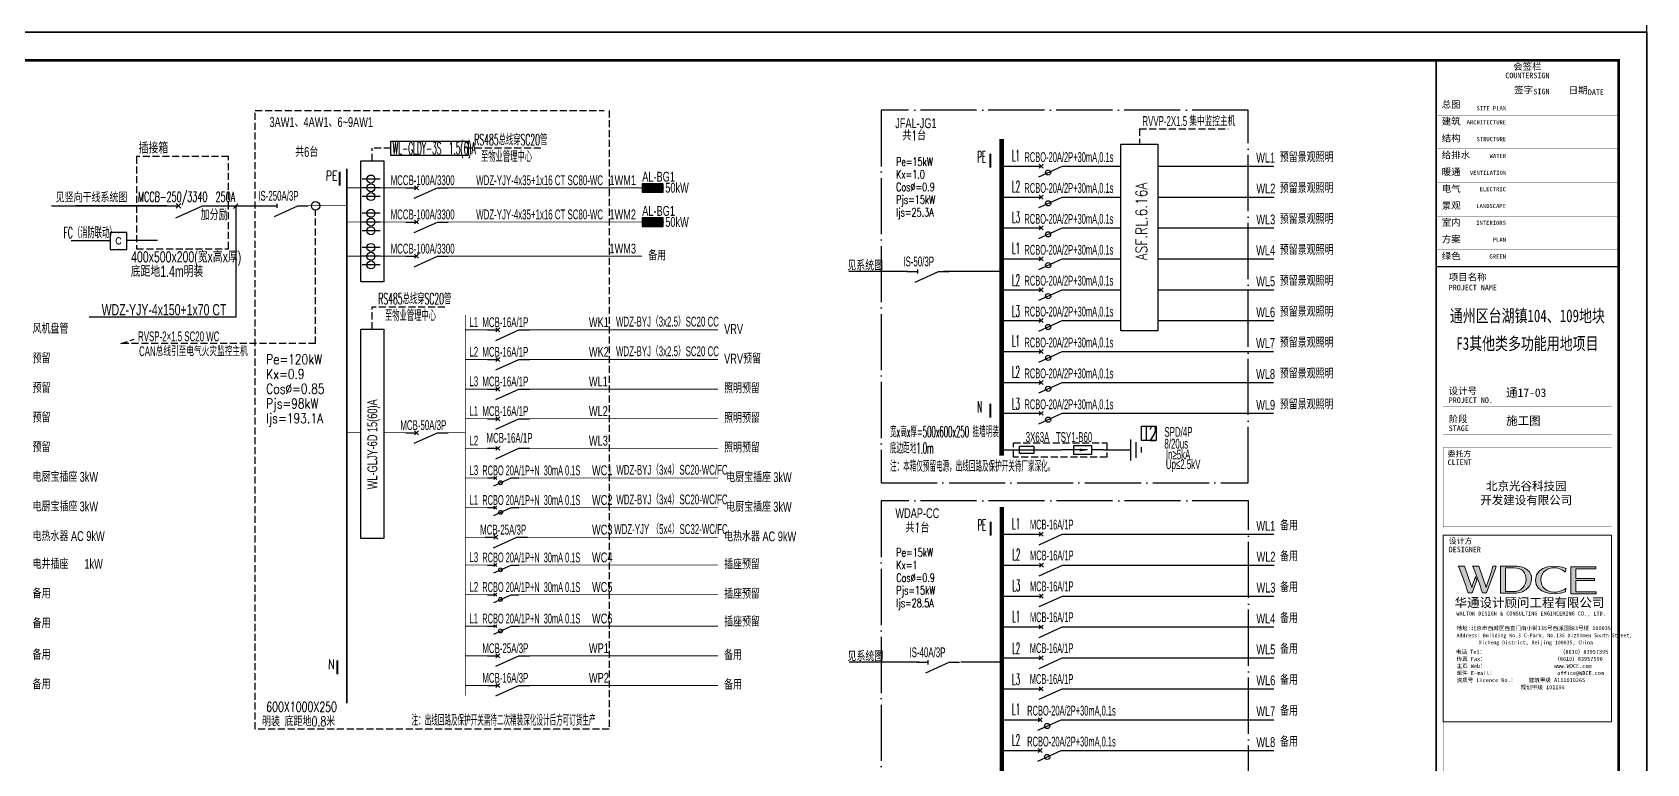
# Model space of a CAD drawing. Extents: x -127004 to 341119, y -13158 to 456864.
# Drawn here: x -38787 to 18714, y 160912 to 186961 of the extents above; entities that cross this region are included whole.
import ezdxf
from ezdxf.enums import TextEntityAlignment as Align

# ---------------------------------------------------------------- set-up
doc = ezdxf.new("R2010")
doc.units = 0
doc.header["$LTSCALE"] = 1000
for name, pattern in [('CONTINOUS', [0]), ('DASH', [0.35, 0.25, -0.1]), ('DOTE', [2.42, 2, -0.2, 0.02, -0.2])]:
    doc.linetypes.add(name, pattern=pattern)
doc.layers.get('0').update_dxf_attribs({"linetype": 'CONTINUOUS'})
doc.layers.get('Defpoints').update_dxf_attribs({"linetype": 'CONTINUOUS'})
for name, color, linetype in [('D-TEXT', 7, 'CONTINUOUS'), ('DIM-箱柜', 3, 'CONTINUOUS'), ('DOTLN', 2, 'DASH'), ('DQ', 7, 'CONTINOUS'), ('EL-1', 4, 'DASH'), ('EL-TEXT', 3, 'CONTINUOUS'), ('ELEC-text', 7, 'CONTINUOUS'), ('ELEMENT', 3, 'CONTINUOUS'), ('EQUIP-照明', 3, 'CONTINUOUS'), ('EQUIP-箱柜', 3, 'CONTINUOUS'), ('PUB_TEXT', 7, 'CONTINUOUS'), ('SIG_TEXT', 7, 'CONTINUOUS'), ('SL', 6, 'CONTINUOUS'), ('TEL_TEXT', 3, 'CONTINUOUS'), ('TEL_TITLE', 7, 'CONTINUOUS'), ('WIRE', 4, 'CONTINUOUS'), ('WIRE-照明', 1, 'CONTINUOUS'), ('内审意见修改', 2, 'CONTINUOUS')]:
    doc.layers.add(name, color=color, linetype=linetype)
doc.layers.add('内审要求修改2.10', color=6, linetype='CONTINUOUS', plot=False)
doc.styles.add('_COMPLEX', font='ros.shx', dxfattribs={"width": 0.6, "bigfont": 'jd.shx'})
doc.styles.add('_HZTXT', font='ROMANS2', dxfattribs={"width": 0.8, "bigfont": 'HZDF2'})
doc.styles.add('_TCH_LABEL', font='COMPLEX', dxfattribs={"bigfont": 'GBCBIG'})
doc.styles.add('_TEL_DIM', font='ROMANS2', dxfattribs={"width": 0.8, "height": 3.5, "bigfont": 'HZDF2'})
doc.styles.add('B', font='ROMANS2', dxfattribs={"width": 0.8, "bigfont": 'HZDF2'})
doc.styles.add('DIM_FONT', font='ROMANS', dxfattribs={"bigfont": 'HZTXT'})
doc.styles.add('JD', font='ros.shx', dxfattribs={"width": 0.8, "height": 600, "bigfont": 'hztxt.shx'})
doc.styles.get("Standard").update_dxf_attribs({"font": 'GBENOR', "bigfont": 'GBCBIG'})
doc.styles.add('图签信息$0$hwxh', font='STXIHEI.TTF')
doc.styles.add('图签信息$0$华文细黑', font='STXIHEI.TTF', dxfattribs={"height": 10})

# ---------------------------------------------------------------- blocks, each defined once
blk = doc.blocks.new('SADF AGF AERG AER GER')
at = {"layer": 'DIM-箱柜'}
blk.add_lwpolyline([(-462150, -1228514), (-378050, -1228514), (-378050, -1287914), (-462150, -1287914)], close=True, dxfattribs=at)
blk = doc.blocks.new('M_M7')
for p, q in [((-0.25, -0.2), (0, -0.75)), ((-0.047, -0.297), (0.047, -0.203)), ((-0.047, -0.203), (0.047, -0.297))]:
    blk.add_line(p, q)
for points in [[(0, 0), (0, -0.25)], [(0, -0.75), (0, -1)]]:
    blk.add_lwpolyline(points)
at = {"width": 0.8, "flags": 9}
blk.add_attdef('S', (0.25, -0.5), '', height=0.2, dxfattribs=at)
blk = doc.blocks.new('M_M19DXM')
for p, q in [((-0.25, -0.2), (0, -0.75)), ((-0.047, -0.203), (0.047, -0.297)), ((-0.047, -0.297), (0.047, -0.203))]:
    blk.add_line(p, q)
for points in [[(0, 0), (0, -0.25)], [(0, -0.75), (0, -1)]]:
    blk.add_lwpolyline(points)
blk.add_circle((-0.151, -0.417), 0.0615)
at = {"style": 'DIM_FONT', "width": 0.8, "flags": 9}
blk.add_attdef('S', (0.25, -0.5), '', height=0.2, dxfattribs=at)
blk = doc.blocks.new('M_M8')
for p, q in [((-0.25, -0.2), (0, -0.75)), ((0.05, -0.25), (-0.05, -0.25))]:
    blk.add_line(p, q)
for points in [[(0, 0), (0, -0.25)], [(0, -0.75), (0, -1)]]:
    blk.add_lwpolyline(points)
at = {"style": 'DIM_FONT', "width": 0.8, "flags": 9}
blk.add_attdef('S', (0.25, -0.5), '', height=0.2, dxfattribs=at)
blk = doc.blocks.new('*X6')
at = {"color": 0}
for p, q in [((-250, 33), (-83, 200)), ((-250, 68), (-118, 200)), ((-250, 104), (-154, 200)), ((-250, 139), (-189, 200)), ((-250, 174), (-224, 200)), ((-247, 0), (-47, 200)), ((-212, 0), (-12, 200)), ((-177, 0), (23, 200)), ((-141, 0), (59, 200)), ((-106, 0), (94, 200)), ((-71, 0), (129, 200)), ((-35, 0), (165, 200)), ((0, 0), (200, 200)), ((35, 0), (235, 200)), ((71, 0), (250, 179)), ((106, 0), (250, 144)), ((141, 0), (250, 109)), ((177, 0), (250, 73)), ((212, 0), (250, 38)), ((247, 0), (250, 3))]:
    blk.add_line(p, q, dxfattribs=at)
blk = doc.blocks.new('$equip$00001421')
for p, q in [((0.75, 0.6), (-0.75, 0.6)), ((-0.75, 0.6), (-0.75, 0)), ((-0.75, 0), (0.75, 0)), ((0.75, 0), (0.75, 0.6))]:
    blk.add_line(p, q)
at = {"const_width": 0.6}
blk.add_lwpolyline([(-0.75, 0.3), (0.75, 0.3)], dxfattribs=at)
for p in [(-0.75, 0.3), (0, 0.6), (0, 0), (0.75, 0.3)]:
    blk.add_point(p)
at = {"xscale": 0.00300000000061118, "yscale": 0.00300000000061118, "zscale": 0.00300000000061118}
blk.add_blockref('*X6', (0, 0), dxfattribs=at)
at = {"style": '_TCH_LABEL', "flags": 9}
blk.add_attdef('A', (0, 0), '', height=0.00002, dxfattribs=at)
blk = doc.blocks.new('A$C6873132B')
at = {"layer": 'DIM-箱柜'}
blk.add_blockref('SADF AGF AERG AER GER', (378050, 1287914), dxfattribs=at)
blk = doc.blocks.new('$equip_U$00000105(JDQINJING)')
for p, q in [((0.5, 1), (-0.5, 1)), ((-0.5, 1), (-0.5, 0)), ((0.5, 0), (0.5, 1)), ((-0.5, 0), (0.5, 0))]:
    blk.add_line(p, q)
for p in [(0, 1), (-0.5, 0.5), (0, 0), (0.5, 0.5)]:
    blk.add_point(p)
at = {"color": 7, "style": '_TEL_DIM'}
blk.add_attdef('$TEXT$', text='', height=0.4, dxfattribs=at).set_placement((-0.002, 0.507), align=Align.MIDDLE_CENTER)
at = {"color": 7, "style": '_TEL_DIM', "flags": 1}
blk.add_attdef('A', text='', height=0.00002, dxfattribs=at).set_placement((0, 0), align=Align.MIDDLE_CENTER)
blk = doc.blocks.new('$equip$00001781')
blk.add_circle((0, 0), 0.5)
at = {"flags": 9}
blk.add_attdef('A', (0, 0), '', height=0.00002, dxfattribs=at)
blk = doc.blocks.new('M_M24')
for p, q in [((-0.25, -0.375), (0.25, -0.375)), ((-0.1875, -0.5), (0.1875, -0.5)), ((-0.0625, -0.625), (0.0625, -0.625))]:
    blk.add_line(p, q)
blk.add_lwpolyline([(0, 0), (0, -0.375)])
at = {"width": 0.8, "flags": 9}
blk.add_attdef('S', (0.25, -0.5), '', height=0.2, dxfattribs=at)
blk = doc.blocks.new('M_M17')
for p, q in [((-0.1, -0.717), (-0.1, -0.283)), ((-0.1, -0.283), (0.1, -0.283)), ((0, -0.383), (0, -0.717)), ((0.1, -0.283), (0.1, -0.717)), ((0.1, -0.717), (-0.1, -0.717))]:
    blk.add_line(p, q)
for points in [[(0, 0), (0, -0.283)], [(0, -0.717), (0, -1)]]:
    blk.add_lwpolyline(points)
for points in [[(-0.033, -0.567), (0.033, -0.567), (0, -0.367), (0.033, -0.567)], [(0.033, -0.567), (0, -0.367), (-0.033, -0.567), (0.033, -0.567)], [(0, -0.367), (-0.033, -0.567), (0.033, -0.567), (0, -0.367)]]:
    blk.add_solid(points)
at = {"width": 0.8, "flags": 9}
blk.add_attdef('S', (0.25, -0.5), '', height=0.2, dxfattribs=at)
blk = doc.blocks.new('T2')
at = {"layer": 'DOTLN', "linetype": 'DASH'}
blk.add_lwpolyline([(90187, 212212), (93515, 212212), (93515, 211702), (90187, 211702)], close=True, dxfattribs=at)
at = {"layer": 'ELEMENT'}
blk.add_lwpolyline([(90398, 211827), (90398, 212087), (90908, 212087), (90908, 211827)], close=True, dxfattribs=at)
at = {"layer": 'TEL_TEXT', "ltscale": 2}
blk.add_lwpolyline([(94753, 212803), (95266, 212803), (95266, 212299), (94753, 212299)], close=True, dxfattribs=at)
at = {"layer": 'WIRE-照明'}
for p, q in [((89771, 211957), (91898, 211957)), ((93398, 211957), (94211, 211957))]:
    blk.add_line(p, q, dxfattribs=at)
at = {"layer": 'ELEMENT', "yscale": 1500, "zscale": 1500}
for name, p, xscale, rotation in [('M_M24', (93805, 211957), 1500, 90), ('M_M17', (93398, 211957), -1500, 270)]:
    blk.add_blockref(name, p, dxfattribs=dict(at, xscale=xscale, rotation=rotation))
at = {"layer": 'TEL_TEXT', "style": '_TEL_DIM', "width": 0.64}
blk.add_text('T2', height=500, dxfattribs=at).set_placement((94798, 212299))
at = {"layer": 'TEL_TEXT', "ltscale": 2, "style": '_COMPLEX', "width": 0.6}
for s, p in [('SPD/4P', (95563, 212426)), ('3X63A   TSY1-B60', (90622, 212242)), ('8/20us', (95563, 212005)), ('Up≤2.5kV', (95615, 211275)), ('In≥5kA', (95615, 211621))]:
    blk.add_text(s, height=350, dxfattribs=at).set_placement(p)
blk = doc.blocks.new('图签信息$0$WDCE Copyright200X')
at = {"const_width": 0.016}
blk.add_lwpolyline([(-10.6, 1.26, 1), (-11.4, 1.26, 1)], format="xyb", close=True, dxfattribs=at)
at = {"style": '图签信息$0$华文细黑'}
for s, p in [('WDCE ', (-11.46, 0.5)), ('     Copyright ', (-3.51, 0.5))]:
    blk.add_text(s, height=1, dxfattribs=at).set_placement(p, align=Align.BOTTOM_RIGHT)
blk.add_text('c', height=0.6, dxfattribs=at).set_placement((-11.04, 1.35), align=Align.MIDDLE_CENTER)
blk.add_attdef('200X', text='', height=1, dxfattribs=at).set_placement((-0.45, 0.5), align=Align.BOTTOM_RIGHT)
blk = doc.blocks.new('图签信息$0$logo2')
h = blk.add_hatch(color=7)
h.paths.add_polyline_path([(19.02, -7.36), (15.84, -7.36), (15.84, -3.97), (18.97, -3.97), (18.97, -4.24), (16.46, -4.24), (16.46, -5.45), (18.81, -5.45), (18.81, -5.69), (16.47, -5.69), (16.47, -7.12), (19.02, -7.12)])
edge = h.paths.add_edge_path()
edge.add_spline(control_points=[(15.26, -4.21), (15.26, -4.21), (15.13, -4.65), (15.13, -4.65), (15.13, -4.65), (14.62, -4.1), (13.73, -4.1), (13.04, -4.1), (12.07, -4.54), (12.08, -5.62), (12.08, -6.49), (12.77, -7.16), (13.73, -7.17), (14.66, -7.17), (15.23, -6.68), (15.23, -6.68), (15.23, -6.68), (15.16, -7.11), (15.16, -7.11), (13.63, -7.7), (11.42, -7.29), (11.41, -5.64), (11.4, -3.72), (14.16, -3.66), (15.26, -4.21)], knot_values=[0, 0, 0, 0, 1, 1, 1, 2, 2, 2, 3, 3, 3, 4, 4, 4, 5, 5, 5, 6, 6, 6, 7, 7, 7, 8, 8, 8, 8], degree=3, periodic=0)
edge = h.paths.add_edge_path(flags=16)
edge.add_spline(control_points=[(10.23, -5.57), (10.23, -5.16), (10.12, -4.83), (9.9, -4.58), (9.63, -4.27), (9.23, -4.12), (8.69, -4.12), (8.69, -4.12), (7.64, -4.12), (7.64, -4.12), (7.64, -4.12), (7.64, -7.1), (7.64, -7.1), (7.64, -7.1), (8.66, -7.1), (8.66, -7.1), (9.13, -7.1), (9.52, -6.93), (9.82, -6.6), (10.09, -6.31), (10.23, -5.96), (10.23, -5.57)], knot_values=[0, 0, 0, 0, 1, 1, 1, 2, 2, 2, 3, 3, 3, 4, 4, 4, 5, 5, 5, 6, 6, 6, 7, 7, 7, 7], degree=3, periodic=0)
edge = h.paths.add_edge_path()
edge.add_spline(control_points=[(10.92, -5.51), (10.92, -5.96), (10.72, -6.37), (10.34, -6.72), (9.92, -7.1), (9.41, -7.29), (8.82, -7.29), (8.82, -7.29), (7.03, -7.29), (7.03, -7.29), (7.03, -7.29), (7.03, -3.92), (7.03, -3.92), (7.03, -3.92), (9.1, -3.92), (9.1, -3.92), (9.59, -3.92), (10.01, -4.06), (10.36, -4.34), (10.73, -4.64), (10.92, -5.03), (10.92, -5.51)], knot_values=[0, 0, 0, 0, 1, 1, 1, 2, 2, 2, 3, 3, 3, 4, 4, 4, 5, 5, 5, 6, 6, 6, 7, 7, 7, 7], degree=3, periodic=0)
at = {"lineweight": 0}
blk.add_lwpolyline([(19.02, -7.36), (15.84, -7.36), (15.84, -3.97), (18.97, -3.97), (18.97, -4.24), (16.46, -4.24), (16.46, -5.45), (18.81, -5.45), (18.81, -5.69), (16.47, -5.69), (16.47, -7.12), (19.02, -7.12), (19.02, -7.36)], dxfattribs=at)
for points, knots in [([(10.92, -5.51), (10.92, -5.96), (10.72, -6.37), (10.34, -6.72), (9.92, -7.1), (9.41, -7.29), (8.82, -7.29), (8.82, -7.29), (7.03, -7.29), (7.03, -7.29), (7.03, -7.29), (7.03, -3.92), (7.03, -3.92), (7.03, -3.92), (9.1, -3.92), (9.1, -3.92), (9.59, -3.92), (10.01, -4.06), (10.36, -4.34), (10.73, -4.64), (10.92, -5.03), (10.92, -5.51)], [0, 0, 0, 0, 1, 1, 1, 2, 2, 2, 3, 3, 3, 4, 4, 4, 5, 5, 5, 6, 6, 6, 7, 7, 7, 7]), ([(15.26, -4.21), (15.26, -4.21), (15.13, -4.65), (15.13, -4.65), (15.13, -4.65), (14.62, -4.1), (13.73, -4.1), (13.04, -4.1), (12.07, -4.54), (12.08, -5.62), (12.08, -6.49), (12.77, -7.16), (13.73, -7.17), (14.66, -7.17), (15.23, -6.68), (15.23, -6.68), (15.23, -6.68), (15.16, -7.11), (15.16, -7.11), (13.63, -7.7), (11.42, -7.29), (11.41, -5.64), (11.4, -3.72), (14.16, -3.66), (15.26, -4.21)], [0, 0, 0, 0, 1, 1, 1, 2, 2, 2, 3, 3, 3, 4, 4, 4, 5, 5, 5, 6, 6, 6, 7, 7, 7, 8, 8, 8, 8]), ([(10.23, -5.57), (10.23, -5.16), (10.12, -4.83), (9.9, -4.58), (9.63, -4.27), (9.23, -4.12), (8.69, -4.12), (8.69, -4.12), (7.64, -4.12), (7.64, -4.12), (7.64, -4.12), (7.64, -7.1), (7.64, -7.1), (7.64, -7.1), (8.66, -7.1), (8.66, -7.1), (9.13, -7.1), (9.52, -6.93), (9.82, -6.6), (10.09, -6.31), (10.23, -5.96), (10.23, -5.57)], [0, 0, 0, 0, 1, 1, 1, 2, 2, 2, 3, 3, 3, 4, 4, 4, 5, 5, 5, 6, 6, 6, 7, 7, 7, 7])]:
    blk.add_open_spline(points, degree=3, knots=knots, dxfattribs=at)
blk = doc.blocks.new('图签信息$0$logo1')
h = blk.add_hatch(color=8)
edge = h.paths.add_edge_path()
edge.add_spline(control_points=[(3.86, -5.21), (3.63, -5.88), (3.39, -6.56), (3.39, -6.56), (3.39, -6.56), (2.5, -3.91), (2.5, -3.91), (2.5, -3.91), (1.8, -3.91), (1.69, -3.91), (2.02, -4.39), (2.95, -7.27), (2.95, -7.27), (2.95, -7.27), (3.44, -7.27), (3.44, -7.27), (3.44, -7.27), (4.03, -5.66), (4.03, -5.66), (4.03, -5.66), (3.86, -5.21), (3.86, -5.21)], knot_values=[0, 0, 0, 0, 1, 1, 1, 2, 2, 2, 3, 3, 3, 4, 4, 4, 5, 5, 5, 6, 6, 6, 7, 7, 7, 7], degree=3, periodic=0)
h = blk.add_hatch(color=7)
edge = h.paths.add_edge_path()
edge.add_spline(control_points=[(6.04, -3.91), (6.09, -4.1), (5.2, -6.56), (5.2, -6.56), (5.2, -6.56), (4.3, -3.91), (4.3, -3.91), (4.3, -3.91), (3.6, -3.91), (3.49, -3.91), (3.82, -4.39), (4.75, -7.27), (4.75, -7.27), (4.75, -7.27), (5.24, -7.27), (5.24, -7.27), (5.24, -7.27), (6.33, -4.3), (6.33, -4.3), (6.33, -4.3), (6.48, -3.91), (6.48, -3.91), (6.48, -3.91), (6.21, -3.91), (6.04, -3.91)], knot_values=[0, 0, 0, 0, 1, 1, 1, 2, 2, 2, 3, 3, 3, 4, 4, 4, 5, 5, 5, 6, 6, 6, 7, 7, 7, 8, 8, 8, 8], degree=3, periodic=0)
at = {"color": 8, "lineweight": 0}
blk.add_open_spline([(3.86, -5.21), (3.63, -5.88), (3.39, -6.56), (3.39, -6.56), (3.39, -6.56), (2.5, -3.91), (2.5, -3.91), (2.5, -3.91), (1.8, -3.91), (1.69, -3.91), (2.02, -4.39), (2.95, -7.27), (2.95, -7.27), (2.95, -7.27), (3.44, -7.27), (3.44, -7.27), (3.44, -7.27), (4.03, -5.66), (4.03, -5.66), (4.03, -5.66), (3.86, -5.21), (3.86, -5.21)], degree=3, knots=[0, 0, 0, 0, 1, 1, 1, 2, 2, 2, 3, 3, 3, 4, 4, 4, 5, 5, 5, 6, 6, 6, 7, 7, 7, 7], dxfattribs=at)
at = {"lineweight": 0}
blk.add_open_spline([(6.04, -3.91), (6.09, -4.1), (5.2, -6.56), (5.2, -6.56), (5.2, -6.56), (4.3, -3.91), (4.3, -3.91), (4.3, -3.91), (3.6, -3.91), (3.49, -3.91), (3.82, -4.39), (4.75, -7.27), (4.75, -7.27), (4.75, -7.27), (5.24, -7.27), (5.24, -7.27), (5.24, -7.27), (6.33, -4.3), (6.33, -4.3), (6.33, -4.3), (6.48, -3.91), (6.48, -3.91), (6.48, -3.91), (6.21, -3.91), (6.04, -3.91)], degree=3, knots=[0, 0, 0, 0, 1, 1, 1, 2, 2, 2, 3, 3, 3, 4, 4, 4, 5, 5, 5, 6, 6, 6, 7, 7, 7, 8, 8, 8, 8], dxfattribs=at)
blk.add_blockref('图签信息$0$logo2', (0, 0))
blk = doc.blocks.new('图签信息$0$时间-logo')
at = {"layer": 'Defpoints', "lineweight": 0}
blk.add_lwpolyline([(0, -23.46), (-21.17, -23.46), (-21.17, 0), (0, 0), (0, -23.46)], dxfattribs=at)
blk.add_blockref('图签信息$0$logo1', (-20.97, 0))
at = {"style": '图签信息$0$hwxh'}
for s, height, p in [('华通设计顾问工程有限公司 ', 1.15, (-19.73, -9.05)), ('WALTON DESIGN & CONSULTING ENGINEERING CO., LTD.', 0.5, (-19.5, -10.1)), ('地址:北京市西城区西直门南小街135号西派国际3号楼 100035', 0.5, (-19.48, -11.94)), ('Address: Building No.3 C-Park, No.135 Xizhimen South Street, ', 0.47, (-19.48, -12.83)), ('Xicheng District, Beijing 100035, China ', 0.47, (-16.69, -13.72)), ('电话 Tel：                        （8610）83957395 ', 0.5, (-19.56, -14.91)), ('传真 Fax：                      （8610）83957590 ', 0.5, (-19.48, -15.8)), ('主页 Web：                      www.WDCE.com ', 0.5, (-19.48, -16.69)), ('资质号 Licence No.：    建筑甲级 A111010265 ', 0.5, (-19.48, -18.47)), ('邮件 E-mail：                    office@WDCE.com ', 0.5, (-19.48, -17.58)), ('   规划甲级 101195', 0.5, (-12.6, -19.36))]:
    blk.add_text(s, height=height, dxfattribs=at).set_placement(p)
blk = doc.blocks.new('图签信息')
at = {"const_width": 0.5}
for points in [[(-65, 574), (-65, 500.5), (0, 500.5), (0, 574)], [(-65, 0), (0, 0), (0, 500.5), (-65, 500.5)]]:
    blk.add_lwpolyline(points, close=True, dxfattribs=at)
at = {"const_width": 0.05}
for points in [[(-65, 566.5), (0, 566.5)], [(-39.14, 566.5), (-39.14, 500.5)], [(-19.1, 566.5), (-19.1, 500.5)], [(-65, 560.5), (0, 560.5)], [(-65, 554.5), (0, 554.5)], [(-65, 548.5), (0, 548.5)], [(-65, 542.5), (0, 542.5)], [(-65, 536.5), (0, 536.5)], [(-65, 530.5), (0, 530.5)], [(-65, 524.5), (0, 524.5)], [(-65, 518.5), (0, 518.5)], [(-65, 512.5), (0, 512.5)], [(-65, 512.5), (0, 512.5)], [(-65, 506.5), (0, 506.5)], [(-65, 500.5), (0, 500.5)], [(-62.5, 450.87), (-2.5, 450.87)], [(-62.5, 440.87), (-2.5, 440.87)], [(-2.5, 407.85), (-2.5, 436.12), (-62.5, 436.12), (-62.5, 407.85)], [(-62.5, 407.85), (-2.5, 407.85)], [(-62.5, 404.92), (-62.5, 227.83)], [(-62.5, 404.92), (-2.5, 404.92)], [(-62.5, 227.83), (-2.5, 227.83), (-2.5, 404.92)], [(-57.5, 338.36), (-7.5, 338.36)], [(-57.5, 288.83), (-7.5, 288.83)], [(-57.5, 234.85), (-7.5, 234.85)], [(-62.5, 227.83), (-2.5, 227.83)], [(-62.5, 217.74), (-2.5, 217.74)], [(-62.5, 103.26), (-2.5, 103.26), (-2.5, 163.26), (-62.5, 163.26), (-62.5, 103.26)], [(-37.5, 163.26), (-37.5, 103.26)], [(-20, 163.26), (-20, 103.26)], [(-62.5, 155.76), (-2.5, 155.76)], [(-62.5, 148.26), (-2.5, 148.26)], [(-62.5, 140.76), (-2.5, 140.76)], [(-62.5, 133.26), (-2.5, 133.26)], [(-62.5, 125.76), (-2.5, 125.76)], [(-62.5, 118.26), (-2.5, 118.26)], [(-62.5, 110.76), (-2.5, 110.76)], [(-62.5, 98.5), (-2.5, 98.5), (-2.5, 10), (-62.5, 10), (-62.5, 98.5)], [(-62.5, 83.5), (-2.5, 83.5)], [(-62.5, 76), (-2.5, 76)], [(-62.5, 40), (-2.5, 40)], [(-37.5, 40), (-37.5, 26)], [(-62.5, 26), (-2.5, 26)], [(-62.5, 18), (-2.5, 18)]]:
    blk.add_lwpolyline(points, dxfattribs=at)
at = {"ltscale": 0.001, "xscale": 2.834689937531525, "yscale": 2.834689937531525, "zscale": 2.834689937531525}
blk.add_blockref('图签信息$0$时间-logo', (-2.5, 404.92), dxfattribs=at)
blk.add_blockref('图签信息$0$WDCE Copyright200X', (-2.5, 0)).add_auto_attribs({'200X': '2007'})
at = {"style": '图签信息$0$华文细黑'}
for s, height, p in [('COUNTERSIGN', 2, (-32.5, 569.6)), ('会签栏', 2.4, (-32.5, 573))]:
    blk.add_text(s, height=height, dxfattribs=at).set_placement(p, align=Align.TOP_CENTER)
for s, height, p in [('签字', 2.4, (-37.22, 564.63)), ('SIGN', 2, (-30.32, 563.88)), ('日期', 2.4, (-17.79, 564.58)), ('DATE', 2, (-10.96, 563.7)), ('总图', 2.4, (-63, 559.5)), ('建筑', 2.4, (-63, 553.5)), ('结构', 2.4, (-63, 547.5)), ('给排水', 2.4, (-63, 541.5)), ('暖通', 2.4, (-63, 535.5)), ('电气', 2.4, (-63, 529.5)), ('景观', 2.4, (-63, 523.5)), ('室内', 2.4, (-63, 517.5)), ('方案', 2.4, (-63, 511.5)), ('绿色', 2.4, (-63, 505.5)), ('项目名称', 2.4, (-60.5, 498)), ('PROJECT NAME', 2, (-60.5, 494.08)), ('设计号', 2.4, (-60.54, 457.48)), ('PROJECT NO.', 2, (-60.5, 453.97)), ('STAGE', 2, (-60.5, 443.97)), ('阶段', 2.4, (-60.5, 447.47)), ('委托方', 2, (-60.9, 434.86)), ('CLIENT', 2, (-60.9, 431.86)), ('设计方', 2, (-60.5, 403.83)), ('DESIGNER', 2, (-60.5, 400.83)), ('索引', 2.4, (-60.5, 224.14)), ('KEY PLAN', 2, (-60.5, 220.74)), ('姓名', 2.4, (-35.5, 162.47)), ('签字', 2.4, (-15.81, 162.57)), ('NAME', 2, (-35.5, 158.96)), ('SIGN', 2, (-15.5, 159.2)), ('审定', 2.4, (-60.73, 154.81)), ('APPROVED BY', 2, (-60.5, 151.44)), ('审核', 2.4, (-60.95, 147.29)), ('VERIFIED BY', 2, (-60.5, 143.91)), ('设计主持人', 2.4, (-60.68, 139.76)), ('专业负责人', 2.4, (-60.67, 132.26)), ('DESIGN CHIEF', 2, (-60.5, 136.19)), ('DISCIPLINE CHIEF', 2, (-60.5, 128.98)), ('校对', 2.4, (-60.5, 124.76)), ('CHECKED BY', 2, (-60.5, 121.37)), ('设计人', 2.4, (-60.5, 117.26)), ('制图人', 2.4, (-60.61, 109.76)), ('DESIGN BY', 2, (-60.5, 113.83)), ('DRAWN BY', 2, (-60.5, 106.5)), ('专业', 2.4, (-61.23, 97.93)), ('SPECIALTY', 2, (-61.23, 94.38)), ('子项', 2.4, (-60.88, 82.92)), ('SUB ITEM', 2, (-60.88, 79.5)), ('图名', 2.4, (-60.91, 75.41)), ('DRAWING TITLES', 2, (-60.91, 72)), ('比例', 2.4, (-61.56, 39.42)), ('SCALE', 2, (-61.19, 36)), ('SHEET NO.', 2, (-36.1, 36)), ('图纸编号', 2.4, (-36.1, 39.32)), ('版本号', 2.4, (-61, 25.03)), ('EDITION', 2, (-61.06, 21.61)), ('日期', 2.4, (-61, 16.68)), ('DATE', 2, (-60.5, 13.26))]:
    blk.add_text(s, height=height, dxfattribs=at).set_placement(p, align=Align.TOP_LEFT)
for s, p in [('ARCHITECTURE', (-40.06, 552.7)), ('SITE PLAN', (-40.06, 557.7)), ('STRUCTURE', (-40.06, 546.7)), ('WATER', (-40.06, 540.7)), ('VENTILATION', (-40.06, 534.7)), ('ELECTRIC', (-40.14, 528.89)), ('LANDSCAPE', (-40.14, 522.89)), ('INTERIORS', (-40.14, 516.89)), ('PLAN', (-40.14, 510.89)), ('GREEN', (-40.14, 504.89))]:
    blk.add_text(s, height=1.5, dxfattribs=at).set_placement(p, align=Align.TOP_RIGHT)
at = {"color": 4, "style": '图签信息$0$华文细黑', "width": 0.75}
for s, p in [('通州区台湖镇104、109地块', (-32.5, 480.78)), ('F3其他类多功能用地项目', (-32.5, 470.91))]:
    blk.add_text(s, height=4.5, dxfattribs=at).set_placement(p, align=Align.CENTER)
at = {"color": 4, "style": '图签信息$0$华文细黑'}
for s, p in [('A', (-32.53, 19.4)), ('2019.03', (-32.53, 11.84))]:
    blk.add_text(s, height=3, dxfattribs=at).set_placement(p, align=Align.CENTER)
at = {"style": '图签信息$0$华文细黑', "oblique": 20}
for s, p in [('除特别注明外，所有尺寸是以毫米制', (-32.5, 6.5)), ('尺寸以标注为准不得量取，所有尺寸需在现场校核准确', (-32.5, 4))]:
    blk.add_text(s, height=1.5, dxfattribs=at).set_placement(p, align=Align.MIDDLE_CENTER)
at = {"color": 4, "ltscale": 0.001, "char_height": 3, "width": 58.4895, "style": '图签信息$0$华文细黑'}
for s, insert, attachment_point in [('通17-03', (-40.06, 455.51), 4), ('施工图', (-40.06, 445.51), 4), ('北京光谷科技园\\P开发建设有限公司', (-32.9, 419.71), 5)]:
    blk.add_mtext(s, dxfattribs=dict(at, insert=insert, attachment_point=attachment_point))
blk = doc.blocks.new('图签-A1')
at = {"color": 2}
blk.add_blockref('图签信息', (0, 0), dxfattribs=at)

msp = doc.modelspace()

# ---------------------------------------------------------------- linework, layer by layer
at = {"linetype": 'DASH'}
for p, q in [((-30847, 162138), (-30847, 184180)), ((-30847, 184180), (-18416, 184180)), ((-18238, 184180), (-18238, 162138)), ((-18238, 162138), (-30847, 162138))]:
    msp.add_line(p, q, dxfattribs=at)
at = {"linetype": 'DOTE'}
for p, q in [((4523, 184187), (-8553, 184187)), ((-8553, 184187), (-8553, 170914)), ((4523, 170914), (4523, 184187)), ((-8553, 170914), (4523, 170914)), ((4529, 170270), (-8547, 170270)), ((-8547, 170270), (-8547, 157139)), ((4529, 157139), (4529, 170270))]:
    msp.add_line(p, q, dxfattribs=at)
for p, q in [((-31626, 180689, 0), (-31465, 180850, 0)), ((-36016, 179530, 0), (-37407, 179530, 0))]:
    msp.add_line(p, q)
at = {"color": 3, "linetype": 'DASH'}
for p, q in [((-28698, 175877, 0), (-28697, 180631)), ((-35636, 175877, 0), (-35159, 176029, 0)), ((-28698, 175877, 0), (-35636, 175877, 0))]:
    msp.add_line(p, q, dxfattribs=at)
at = {"color": 2, "elevation": 0}
msp.add_lwpolyline([(-26015, 183089), (-23259, 183089), (-23259, 182570), (-26015, 182570)], close=True, dxfattribs=at)
at = {"linetype": 'DASH', "elevation": 0}
msp.add_lwpolyline([(-31803, 182532), (-35074, 182532), (-35074, 179251), (-31803, 179251)], close=True, dxfattribs=at)
at = {"linetype": 'Continuous', "const_width": 72.9}
for points in [[(-4663, 182642), (-4663, 182145)], [(-27843, 181992), (-27843, 181495)], [(-4663, 173734), (-4663, 173237)], [(-4657, 169530), (-4657, 169033)], [(-27923, 164589), (-27923, 164092)]]:
    msp.add_lwpolyline(points, dxfattribs=at)
at = {"color": 2}
for centre in [(-26726, 181735), (-26726, 181423), (-26726, 181112), (-26726, 180516), (-26726, 180204), (-26726, 179894), (-26726, 179297), (-26726, 178985), (-26726, 178675)]:
    msp.add_circle(centre, 143, dxfattribs=at)
at = {"layer": 'DQ'}
msp.add_lwpolyline([(1307, 176334), (-21, 176334), (-21, 182978), (1307, 182978)], close=True, dxfattribs=at)
at = {"layer": 'ELEMENT'}
for points in [[(-27090, 182385), (-26267, 182385), (-26267, 178071), (-27090, 178071)], [(-27090, 176388), (-26267, 176388), (-26267, 168933), (-27090, 168933)]]:
    msp.add_lwpolyline(points, close=True, dxfattribs=at)
at = {"layer": 'TEL_TEXT', "color": 0, "ltscale": 2}
for p, q in [((-31534, 180781, 0), (-31534, 176812, 0)), ((-31534, 176812, 0), (-36766, 176812, 0))]:
    msp.add_line(p, q, dxfattribs=at)
at = {"layer": 'TEL_TEXT', "ltscale": 2}
msp.add_line((-35416, 179552, 0), (-34327, 179552, 0), dxfattribs=at)
at = {"layer": 'TEL_TITLE'}
for points in [[(-65386, 186961), (18714, 186961), (18714, 246361), (-65386, 246361)], [(-65386, 127561), (18714, 127561), (18714, 186961), (-65386, 186961)]]:
    msp.add_lwpolyline(points, close=True, dxfattribs=at)
at = {"layer": 'TEL_TITLE', "const_width": 100}
msp.add_lwpolyline([(-62886, 128561), (17714, 128561), (17714, 185961), (-62886, 185961)], close=True, dxfattribs=at)
at = {"layer": 'WIRE', "color": 4}
for p, q in [((-26391, 181735), (-27034, 181735)), ((-26391, 181423), (-27034, 181423)), ((-26391, 181112), (-27034, 181112)), ((-26391, 180516), (-27034, 180516)), ((-26391, 180204), (-27034, 180204)), ((-26391, 179894), (-27034, 179894)), ((-26391, 179297), (-27034, 179297)), ((-26391, 178985), (-27034, 178985)), ((-26391, 178675), (-27034, 178675))]:
    msp.add_line(p, q, dxfattribs=at)
at = {"layer": 'WIRE-照明', "linetype": 'DASH'}
for p, q in [((645, 183519, 0), (3803, 183519, 0)), ((645, 183519, 0), (645, 183013, 0)), ((-26679, 182385), (-26679, 182829, 0)), ((-26015, 182829, 0), (-26679, 182829, 0)), ((-20670, 182829, 0), (-23259, 182829, 0)), ((-26679, 176388), (-26679, 177166)), ((-24090, 177166), (-26679, 177166))]:
    msp.add_line(p, q, dxfattribs=at)
at = {"layer": 'WIRE-照明'}
for p, q in [((-4263, 182194), (-2859, 182194)), ((-1922, 182194), (-19, 182194)), ((1307, 182194), (5428, 182194)), ((-38103, 180781), (-33582, 180781)), ((-32584, 180781), (-30455, 180781)), ((-4257, 181094), (-2853, 181094)), ((-1915, 181094), (-17, 181093)), ((1307, 181094), (5435, 181094)), ((-4259, 179993), (-2855, 179993)), ((-1917, 179993), (-19, 179993)), ((1305, 179993), (5433, 179993)), ((-4263, 178893), (-2859, 178893)), ((-1922, 178893), (-19, 178893)), ((1307, 178893), (5428, 178893)), ((-4263, 177792), (-2859, 177792)), ((-1922, 177792), (-20, 177792)), ((1307, 177792), (5428, 177792)), ((-4266, 176692), (-2862, 176692)), ((-1924, 176692), (-21, 176692)), ((1307, 176692), (5428, 176692)), ((-4266, 175591), (-2862, 175591)), ((-1924, 175591), (5426, 175591)), ((-4266, 174491), (-2862, 174491)), ((-1924, 174491), (5426, 174491)), ((-4266, 173391), (-2862, 173391)), ((-1924, 173391), (5426, 173391)), ((-4257, 169083), (-2853, 169083)), ((-1916, 169083), (5435, 169083)), ((-4250, 167982), (-2846, 167982)), ((-1916, 167982), (5442, 167982)), ((-4252, 166882), (-2848, 166882)), ((-1918, 166882), (5439, 166882)), ((-4257, 165781), (-2853, 165781)), ((-1916, 165781), (5435, 165781)), ((-4257, 164681), (-2853, 164681)), ((-1916, 164681), (5435, 164681)), ((-4259, 163581), (-2855, 163581)), ((-1916, 163581), (5435, 163581)), ((-4259, 162480), (-2855, 162480)), ((-1918, 162480), (5432, 162480)), ((-4259, 161380), (-2855, 161380)), ((-1918, 161380), (5432, 161380))]:
    msp.add_line(p, q, dxfattribs=at)
at = {"layer": 'WIRE-照明', "linetype": 'Continuous'}
for p, q in [((-34011, 180781), (-37243, 180781)), ((-7595, 178442), (-9698, 178442)), ((-4261, 178442), (-6327, 178442)), ((-7211, 164526), (-9691, 164526)), ((-4255, 164526), (-5711, 164526))]:
    msp.add_line(p, q, dxfattribs=at)
at = {"layer": 'WIRE-照明'}
for points, const_width in [([(-4261, 183162), (-4261, 171883)], 160), ([(-27586, 182101), (-27586, 163064)], 60), ([(-4255, 170051), (-4255, 158562)], 160)]:
    msp.add_lwpolyline(points, dxfattribs=dict(at, const_width=const_width))
at = {"layer": 'WIRE-照明', "linetype": 'Continuous'}
for points, const_width in [([(-27586, 181423), (-25480, 181423)], 30), ([(-23980, 181423), (-17065, 181423)], 30), ([(-29177, 180781), (-28605, 180781)], 25), ([(-28605, 180781), (-27586, 180781)], 25), ([(-27586, 180204), (-25480, 180204)], 30), ([(-23980, 180204), (-17065, 180204)], 30), ([(-27586, 178985), (-25480, 178985)], 30), ([(-23980, 178985), (-17065, 178985)], 30), ([(-23365, 163338), (-23365, 176892)], 25), ([(-23365, 176365), (-22578, 176365)], 30), ([(-21078, 176365), (-14362, 176365)], 30), ([(-23365, 175310), (-22578, 175310)], 30), ([(-21078, 175310), (-14362, 175310)], 30), ([(-23365, 174254), (-22578, 174254)], 30), ([(-21078, 174254), (-14362, 174254)], 30), ([(-23365, 173199), (-22578, 173199)], 30), ([(-21453, 173199), (-14362, 173199)], 30), ([(-27586, 172700), (-27090, 172700)], 25), ([(-26267, 172700), (-25480, 172700)], 30), ([(-23980, 172700), (-23365, 172700)], 30), ([(-23365, 172144), (-22578, 172144)], 30), ([(-21453, 172144), (-14362, 172144)], 30), ([(-23365, 171088), (-22578, 171088)], 30), ([(-21453, 171088), (-14362, 171088)], 30), ([(-23365, 170033), (-22578, 170033)], 30), ([(-21453, 170033), (-14362, 170033)], 30), ([(-23365, 168977), (-22578, 168977)], 30), ([(-21453, 168977), (-14362, 168977)], 30), ([(-23365, 167988), (-22578, 167988)], 30), ([(-21453, 167988), (-14362, 167988)], 30), ([(-23365, 166932), (-22578, 166932)], 30), ([(-21453, 166932), (-14362, 166932)], 30), ([(-23365, 165811), (-22578, 165811)], 30), ([(-21453, 165811), (-14362, 165811)], 30), ([(-23365, 164756), (-22578, 164756)], 30), ([(-21453, 164756), (-14362, 164756)], 30), ([(-23365, 163700), (-22578, 163700)], 30), ([(-21453, 163700), (-14362, 163700)], 30)]:
    msp.add_lwpolyline(points, dxfattribs=dict(at, const_width=const_width))

# ---------------------------------------------------------------- block references
at = {"layer": 'DIM-箱柜'}
msp.add_blockref('SADF AGF AERG AER GER', (396764, 1415475), dxfattribs=at)
at = {"layer": 'DQ', "xscale": 1500, "yscale": 1500, "zscale": 1500, "rotation": 90}
for name, p in [('M_M8', (-30455, 180781)), ('M_M8', (-7639, 178442)), ('M_M7', (-3228, 169083)), ('M_M7', (-3221, 167982)), ('M_M7', (-3223, 166882)), ('M_M7', (-3228, 165781)), ('M_M8', (-7261, 164526)), ('M_M7', (-3228, 164681)), ('M_M7', (-3230, 163581))]:
    msp.add_blockref(name, p, dxfattribs=at)
at = {"layer": 'EL-1'}
msp.add_blockref('T2', (-94027, -39871), dxfattribs=at)
at = {"layer": 'ELEMENT', "rotation": 90}
for name, p, xscale, yscale, zscale in [('M_M19DXM', (-3232, 182194), 1500, 1500, 1500), ('M_M7', (-25480, 181423), 1500, 1500, 1500), ('M_M19DXM', (-3232, 181094), 1500, 1500, 1500), ('M_M7', (-34011, 180781), 1714.285714285681, 1714.285714285681, 1714.285714285681), ('M_M7', (-25480, 180204), 1500, 1500, 1500), ('M_M19DXM', (-3233, 179993), 1500, 1500, 1500), ('M_M7', (-25480, 178985), 1500, 1500, 1500), ('M_M19DXM', (-3232, 178893), 1500, 1500, 1500), ('M_M19DXM', (-3232, 177792), 1500, 1500, 1500), ('M_M19DXM', (-3232, 176692), 1500, 1500, 1500), ('M_M7', (-22578, 176365), 1500, 1500, 1500), ('M_M7', (-22578, 175310), 1500, 1500, 1500), ('M_M19DXM', (-3232, 175591), 1500, 1500, 1500), ('M_M7', (-22578, 174254), 1500, 1500, 1500), ('M_M19DXM', (-3232, 174491), 1500, 1500, 1500), ('M_M7', (-22578, 173199), 1500, 1500, 1500), ('M_M19DXM', (-3232, 173391), 1500, 1500, 1500), ('M_M7', (-25480, 172700), 1500, 1500, 1500), ('M_M7', (-22578, 172144), 1500, 1500, 1500), ('M_M19DXM', (-22578, 171088), 1125, 1125, 1125), ('M_M19DXM', (-22578, 170033), 1125, 1125, 1125), ('M_M7', (-22654, 168977), 1500, 1500, 1500), ('M_M19DXM', (-22578, 167988), 1125, 1125, 1125), ('M_M19DXM', (-22578, 166932), 1125, 1125, 1125), ('M_M19DXM', (-22578, 165811), 1125, 1125, 1125), ('M_M7', (-22578, 164756), 1500, 1500, 1500), ('M_M7', (-22578, 163700), 1500, 1500, 1500), ('M_M19DXM', (-3268, 162480), 1500, 1500, 1500), ('M_M19DXM', (-3268, 161380), 1500, 1500, 1500)]:
    msp.add_blockref(name, p, dxfattribs=dict(at, xscale=xscale, yscale=yscale, zscale=zscale))
at = {"layer": 'EQUIP-照明', "linetype": 'ByBlock', "xscale": 300, "yscale": 300, "zscale": 300}
msp.add_blockref('$equip$00001781', (-28697, 180781), dxfattribs=at)
at = {"layer": 'EQUIP-箱柜', "xscale": 500, "yscale": 500, "zscale": 500}
for p in [(-16690, 181267), (-16690, 180049)]:
    msp.add_blockref('$equip$00001421', p, dxfattribs=at)
at = {"layer": 'EQUIP-箱柜', "xscale": 600, "yscale": 600, "zscale": 600}
msp.add_blockref('$equip_U$00000105(JDQINJING)', (-35716, 179230, 0), dxfattribs=at).add_auto_attribs({'$TEXT$': 'C'})
at = {"layer": 'SL', "xscale": 100, "yscale": 100, "zscale": 100}
msp.add_blockref('图签-A1', (17714, 128561), dxfattribs=at)
at = {"layer": '内审要求修改2.10'}
msp.add_blockref('A$C6873132B', (18714, 127561), dxfattribs=at)

# ---------------------------------------------------------------- texts
at = {"layer": 'D-TEXT', "style": '_HZTXT', "width": 0.45}
for s, p in [('PE', (-5126, 182326)), ('L1', (-3896, 182372)), ('L2', (-3889, 181271)), ('L3', (-3891, 180171)), ('L1', (-3893, 179071)), ('L2', (-3893, 177931)), ('L3', (-3896, 176831)), ('L1', (-3896, 175769)), ('L2', (-3896, 174669)), ('N', (-5126, 173419)), ('L3', (-3896, 173529)), ('宽x高x厚=500x600x250 挂墙明装 ', (-8237, 172539)), ('底边距地1.0m', (-8237, 171956)), ('注：本箱仅预留电源，出线回路及保护开关待厂家深化。', (-8237, 171310)), ('L1', (-3889, 169261)), ('PE', (-5119, 169215)), ('L2', (-3882, 168160)), ('L3', (-3885, 167060)), ('L1', (-3887, 165959)), ('L2', (-3887, 164820)), ('L3', (-3889, 163719)), ('L1', (-3889, 162658)), ('注：出线回路及保护开关需待二次精装深化设计后方可订货生产', (-25278, 162262)), ('L2', (-3889, 161557))]:
    msp.add_text(s, height=400, dxfattribs=at).set_placement(p)
at = {"layer": 'D-TEXT', "style": '_HZTXT', "width": 0.8}
msp.add_text('ASF.RL.6.16A', height=400, rotation=90, dxfattribs=at).set_placement((916, 178838))
at = {"layer": 'EL-TEXT', "color": 255, "style": '_HZTXT', "width": 0.5}
for s, p in [('RS485总线穿SC20管', (-23043, 182938, 0)), ('至物业管理中心', (-22806, 182341, 0)), ('RS485总线穿SC20管', (-26463, 177274)), ('至物业管理中心', (-26226, 176678))]:
    msp.add_text(s, height=400, dxfattribs=at).set_placement(p)
at = {"layer": 'ELEC-text', "style": '_HZTXT', "width": 0.8}
msp.add_text('插接箱', height=400, dxfattribs=at).set_placement((-35004, 182643, 0))
at = {"layer": 'PUB_TEXT', "style": '_HZTXT', "width": 0.5}
msp.add_text('FC（消防联动）', height=400, dxfattribs=at).set_placement((-37676, 179626, 1146))
at = {"layer": 'SIG_TEXT', "style": '_TEL_DIM'}
for s, height, width, p in [('Pe=15kW', 300, 0.7, (-8022, 182203)), ('Kx=1.0', 300, 0.7, (-8022, 181753)), ('Cos%%C=0.9', 300, 0.7, (-8022, 181303)), ('Pjs=15kW', 300, 0.7, (-8022, 180853)), ('Ijs=25.3A', 300, 0.7, (-8022, 180403)), ('Pe=120kW', 350, 0.8, (-30455, 175140)), ('Cos%%C=0.85', 350, 0.8, (-30455, 174090)), ('Pjs=98kW', 350, 0.8, (-30455, 173565)), ('Ijs=193.1A', 350, 0.8, (-30455, 173040)), ('Pe=15kW', 300, 0.7, (-8015, 168287)), ('Kx=1', 300, 0.7, (-8015, 167837)), ('Cos%%C=0.9', 300, 0.7, (-8015, 167387)), ('Pjs=15kW', 300, 0.7, (-8015, 166937)), ('Ijs=28.5A', 300, 0.7, (-8015, 166487))]:
    msp.add_text(s, height=height, dxfattribs=dict(at, width=width)).set_placement(p)
at = {"layer": 'TEL_TEXT', "ltscale": 2, "style": '_COMPLEX'}
for s, height, width, p in [('RVVP-2X1.5 集中监控主机', 350, 0.6, (752, 183624, 0)), ('3AW1、4AW1、6~9AW1 ', 350, 0.7, (-30338, 183587)), ('JFAL-JG1', 350, 0.7, (-8052, 183547)), ('共6台', 350, 0.7, (-29422, 182526)), ('RCBO-20A/2P+30mA,0.1s', 350, 0.5, (-3450, 182341)), ('WL1', 350, 0.7, (4805, 182321)), ('预留景观照明', 350, 0.7, (5647, 182338)), ('MCCB-100A/3300', 350, 0.6, (-26025, 181518)), ('WDZ-YJY-4x35+1x16 CT SC80-WC', 350, 0.6, (-22977, 181518)), ('1WM1', 350, 0.7, (-18230, 181520)), ('AL-BG1', 350, 0.7, (-17062, 181643)), ('IS-250A/3P', 350, 0.6, (-30738, 180962)), ('50kW', 350, 0.7, (-16242, 181250)), ('RCBO-20A/2P+30mA,0.1s', 350, 0.5, (-3450, 181241)), ('WL2', 350, 0.7, (4812, 181220)), ('预留景观照明', 350, 0.7, (5647, 181238)), ('MCCB-100A/3300', 350, 0.6, (-26025, 180300)), ('WDZ-YJY-4x35+1x16 CT SC80-WC', 350, 0.6, (-22977, 180300)), ('1WM2', 350, 0.7, (-18230, 180301)), ('AL-BG1', 350, 0.7, (-17062, 180424)), ('50kW', 350, 0.7, (-16242, 180031)), ('RCBO-20A/2P+30mA,0.1s', 350, 0.5, (-3451, 180140)), ('WL3', 350, 0.7, (4809, 180120)), ('预留景观照明', 350, 0.7, (5647, 180137)), ('MCCB-100A/3300', 350, 0.6, (-26025, 179081)), ('1WM3', 350, 0.7, (-18230, 179083)), ('RCBO-20A/2P+30mA,0.1s', 350, 0.5, (-3450, 179040)), ('预留景观照明', 350, 0.7, (5647, 179037)), ('400x500x200(宽x高x厚)', 400, 0.7, (-35266, 178763, 0)), ('备用', 350, 0.7, (-16847, 178839)), ('IS-50/3P', 350, 0.6, (-7762, 178623)), ('WL4', 350, 0.7, (4805, 179019)), ('底距地1.4m明装', 400, 0.7, (-35278, 178248, 0)), ('RCBO-20A/2P+30mA,0.1s', 350, 0.5, (-3450, 177940)), ('WL5', 350, 0.7, (4805, 177919)), ('预留景观照明', 350, 0.7, (5647, 177936)), ('RCBO-20A/2P+30mA,0.1s', 350, 0.5, (-3450, 176839)), ('WL6', 350, 0.7, (4805, 176818)), ('预留景观照明', 350, 0.7, (5647, 176836)), ('风机盘管', 350, 0.7, (-38774, 176230)), ('L1', 350, 0.6, (-23217, 176468)), ('MCB-16A/1P', 350, 0.6, (-22758, 176461)), ('WK1', 350, 0.7, (-18961, 176463)), ('WDZ-BYJ（3x2.5）SC20 CC', 350, 0.6, (-17997, 176482)), ('VRV', 350, 0.7, (-14145, 176219)), (' RVSP-2×1.5 SC20 WC', 350, 0.6, (-35096, 175956, 0)), ('RCBO-20A/2P+30mA,0.1s', 350, 0.5, (-3450, 175739)), ('WL7', 350, 0.7, (4802, 175718)), ('预留景观照明', 350, 0.7, (5647, 175736)), ('预留', 350, 0.7, (-38774, 175175)), ('CAN总线引至电气火灾监控主机', 350, 0.6, (-34984, 175427, 0)), ('L2', 350, 0.6, (-23217, 175412)), ('MCB-16A/1P', 350, 0.6, (-22758, 175405)), ('WK2', 350, 0.7, (-18961, 175407)), ('WDZ-BYJ（3x2.5）SC20 CC', 350, 0.6, (-17997, 175426)), ('VRV预留', 350, 0.7, (-14145, 175164)), ('RCBO-20A/2P+30mA,0.1s', 350, 0.5, (-3450, 174638)), ('WL8', 350, 0.7, (4802, 174618)), ('预留景观照明', 350, 0.7, (5647, 174635)), ('预留', 350, 0.7, (-38774, 174120)), ('L3', 350, 0.6, (-23217, 174357)), ('MCB-16A/1P', 350, 0.6, (-22758, 174350)), ('WL1', 350, 0.7, (-18961, 174352)), ('照明预留', 350, 0.7, (-14145, 174108)), ('MCB-16A/1P', 350, 0.6, (-22758, 173294)), ('RCBO-20A/2P+30mA,0.1s', 350, 0.5, (-3450, 173538)), ('WL9', 350, 0.7, (4805, 173517)), ('预留景观照明', 350, 0.7, (5647, 173535)), ('预留', 350, 0.7, (-38774, 173064)), ('MCB-50A/3P', 350, 0.6, (-25679, 172796)), ('L1', 350, 0.6, (-23217, 173302)), ('WL2', 350, 0.7, (-18961, 173296)), ('照明预留', 350, 0.7, (-14145, 173053)), ('L2', 350, 0.6, (-23217, 172246)), ('MCB-16A/1P', 350, 0.6, (-22610, 172342)), ('WL3', 350, 0.7, (-18961, 172241)), ('预留', 350, 0.7, (-38774, 172009)), ('照明预留', 350, 0.7, (-14145, 171997)), ('L3', 350, 0.6, (-23217, 171191)), ('RCBO 20A/1P+N  30mA 0.1S', 350, 0.45, (-22758, 171184)), ('WC1', 350, 0.7, (-18851, 171186)), ('WDZ-BYJ（3x4）SC20-WC/FC', 350, 0.6, (-17984, 171205)), ('电厨宝插座  ', 350, 0.7, (-38774, 170953)), ('3kW', 350, 0.7, (-37099, 170953)), ('电厨宝插座  ', 350, 0.7, (-14069, 170942)), ('3kW', 350, 0.7, (-12394, 170942)), ('电厨宝插座  ', 350, 0.7, (-38774, 169898)), ('3kW', 350, 0.7, (-37099, 169898)), ('L1', 350, 0.6, (-23217, 170135)), ('RCBO 20A/1P+N  30mA 0.1S', 350, 0.45, (-22758, 170128)), ('WC2', 350, 0.7, (-18851, 170130)), ('WDZ-BYJ（3x4）SC20-WC/FC', 350, 0.6, (-17984, 170149)), ('电厨宝插座  ', 350, 0.7, (-14069, 169887)), ('3kW', 350, 0.7, (-12394, 169887)), ('WDAP-CC', 350, 0.7, (-8046, 169660)), ('电热水器 AC 9kW ', 350, 0.7, (-38774, 168843)), ('MCB-25A/3P', 350, 0.6, (-22834, 169073)), ('WC3', 350, 0.7, (-18851, 169075)), ('WDZ-YJY （5x4）SC32-WC/FC', 350, 0.6, (-18060, 169094)), ('电热水器 AC 9kW ', 350, 0.7, (-14145, 168831)), ('MCB-16A/1P', 350, 0.55, (-3254, 169255)), ('WL1', 350, 0.7, (4811, 169209)), ('备用', 350, 0.7, (5654, 169227)), ('MCB-16A/1P', 350, 0.55, (-3250, 168155)), ('备用', 350, 0.7, (5654, 168126)), ('电井插座  ', 350, 0.7, (-38774, 167853)), ('1kW', 350, 0.7, (-36930, 167853)), ('L3', 350, 0.6, (-23217, 168091)), ('RCBO 20A/1P+N  30mA 0.1S', 350, 0.45, (-22758, 168083)), ('WC4', 350, 0.7, (-18851, 168085)), ('插座预留', 350, 0.7, (-14145, 167842)), ('WL2', 350, 0.7, (4818, 168109)), ('L2', 350, 0.6, (-23217, 167035)), ('RCBO 20A/1P+N  30mA 0.1S', 350, 0.45, (-22758, 167028)), ('WC5', 350, 0.7, (-18851, 167030)), ('MCB-16A/1P', 350, 0.55, (-3252, 167054)), ('WL3', 350, 0.7, (4816, 167008)), ('备用', 350, 0.7, (5654, 167026)), ('备用', 350, 0.7, (-38774, 166798)), ('插座预留', 350, 0.7, (-14145, 166786)), ('L1', 350, 0.6, (-23217, 165914)), ('RCBO 20A/1P+N  30mA 0.1S', 350, 0.45, (-22758, 165907)), ('WC6', 350, 0.7, (-18851, 165908)), ('插座预留', 350, 0.7, (-14145, 165797)), ('MCB-16A/1P', 350, 0.55, (-3254, 165954)), ('WL4', 350, 0.7, (4811, 165908)), ('备用', 350, 0.7, (5654, 165926)), ('备用', 350, 0.7, (-38774, 165742)), ('MCB-25A/3P', 350, 0.6, (-22758, 164851)), ('WP1', 350, 0.7, (-18961, 164853)), ('IS-40A/3P', 350, 0.6, (-7544, 164706)), ('MCB-16A/1P', 350, 0.55, (-3257, 164853)), ('WL5', 350, 0.7, (4811, 164808)), ('备用', 350, 0.7, (5654, 164825)), ('备用', 350, 0.7, (-38774, 164621)), ('备用', 350, 0.7, (-14145, 164610)), ('备用', 350, 0.7, (-38774, 163566)), ('MCB-16A/3P', 350, 0.6, (-22758, 163796)), ('WP2', 350, 0.7, (-18961, 163798)), ('备用', 350, 0.7, (-14145, 163554)), ('MCB-16A/1P', 350, 0.55, (-3259, 163753)), ('WL6', 350, 0.7, (4811, 163707)), ('备用', 350, 0.7, (5654, 163725)), ('RCBO-20A/2P+30mA,0.1s', 350, 0.55, (-3351, 162627)), ('WL7', 350, 0.7, (4809, 162607)), ('备用', 350, 0.7, (5654, 162624)), ('RCBO-20A/2P+30mA,0.1s', 350, 0.55, (-3351, 161527)), ('WL8', 350, 0.7, (4809, 161506)), ('备用', 350, 0.7, (5654, 161524))]:
    msp.add_text(s, height=height, dxfattribs=dict(at, width=width)).set_placement(p)
at = {"layer": 'TEL_TEXT', "linetype": 'Continuous', "style": 'B', "oblique": 0.7}
for s, width, p in [('共1台 ', 0.7, (-7800, 183113)), ('PE', 0.7, (-28333, 181677)), ('见竖向干线系统图', 0.7, (-37953, 180904)), ('MCCB-250/3340  250A', 0.6, (-35025, 180926, 0)), ('见系统图', 0.7, (-9760, 178481)), ('共1台 ', 0.7, (-7688, 169146)), ('N', 0.7, (-28253, 164274)), ('见系统图', 0.7, (-9753, 164565)), ('600X1000X250', 0.7, (-30457, 162761)), ('明装 底距地0.8米', 0.7, (-30604, 162246))]:
    msp.add_text(s, height=350, dxfattribs=dict(at, width=width)).set_placement(p)
at = {"layer": 'TEL_TEXT', "color": 6, "linetype": 'Continuous', "style": 'JD', "width": 0.6}
msp.add_text('加分励', height=400, dxfattribs=at).set_placement((-32796, 180265))
at = {"layer": 'TEL_TEXT', "color": 0, "ltscale": 2, "style": '_COMPLEX', "width": 0.7}
msp.add_text('WDZ-YJY-4x150+1x70 CT', height=400, dxfattribs=at).set_placement((-36316, 176880, 0))
at = {"layer": 'TEL_TEXT', "ltscale": 2, "style": '_COMPLEX', "width": 0.7}
msp.add_text('WL-GLJY-6D 15(60)A', height=350, rotation=90, dxfattribs=at).set_placement((-26500, 170685))
at = {"layer": '内审意见修改'}
for s, height, style, width, p in [('WL-GLDY-3S  1.5(6)A', 428.57, '_HZTXT', 0.45, (-25952, 182616)), ('Kx=0.9', 350, '_TEL_DIM', 0.8, (-30455, 174615))]:
    msp.add_text(s, height=height, dxfattribs=dict(at, style=style, width=width)).set_placement(p)

doc.saveas('drawing.dxf')
